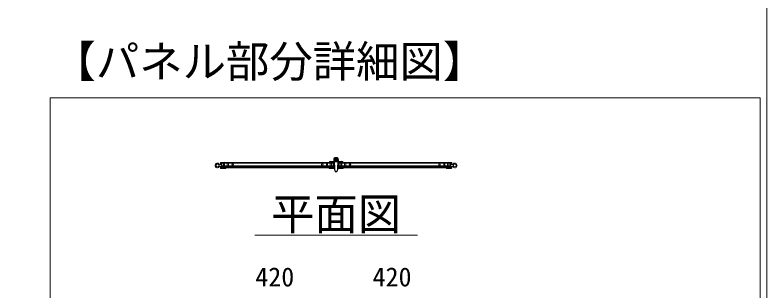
# Model space of a CAD drawing. Units: millimetres, scale not verified. Extents: x 14020 to 34145, y -14438 to 14438.
# Drawn here: x 31371 to 34145, y -6714 to -5696 of the extents above; entities that cross this region are included whole.
import ezdxf
from ezdxf.enums import TextEntityAlignment as Align

# ---------------------------------------------------------------- set-up
doc = ezdxf.new("R2010")
doc.units = ezdxf.units.MM
doc.header["$LTSCALE"] = 38
doc.linetypes.add('DASHED1', pattern=[1.8, 1.2, -0.6])
for name, color, linetype, lineweight in [('0-6_ﾎﾞﾙﾄ類', 2, 'Continuous', 18), ('0-A_図面枠', 7, 'Continuous', 18), ('0-B_寸法', 3, 'Continuous', 18), ('1-6_標準ﾊﾟﾈﾙ', 7, 'Continuous', 18), ('1-8_文字', 7, 'Continuous', 18)]:
    doc.layers.add(name, color=color, linetype=linetype, lineweight=lineweight)
doc.styles.add('ＭＳ ゴシック', font='')
doc.styles.get('ＭＳ ゴシック').set_extended_font_data('MS Gothic')

msp = doc.modelspace()

# ---------------------------------------------------------------- linework, layer by layer
at = {"layer": '0-6_ﾎﾞﾙﾄ類'}
for p, q in [((32552.42, -6234.28), (32549.53, -6229.28)), ((32558.2, -6234.28), (32552.42, -6234.28)), ((32558.2, -6224.27), (32561.08, -6229.28)), ((32561.08, -6229.28), (32558.2, -6234.28))]:
    msp.add_line(p, q, dxfattribs=at)
msp.add_lwpolyline([(32549.53, -6229.28), (32552.42, -6224.27), (32558.2, -6224.27)], dxfattribs=at)
for radius in [4.9, 3, 2.45]:
    msp.add_circle((32555.3, -6229.28), radius, dxfattribs=at)
at = {"layer": '0-A_図面枠'}
for points in [[(14019.8, -562.5), (34144.8, -562.5), (34144.8, -14437.5), (14019.8, -14437.5)], [(31500, -6001.18), (34119.93, -6001.18), (34119.93, -10185.82), (31500, -10185.82)]]:
    msp.add_lwpolyline(points, close=True, dxfattribs=at)
at = {"layer": '0-B_寸法'}
msp.add_line((32255.3, -6507.42), (32855.3, -6507.42), dxfattribs=at)
at = {"layer": '1-6_標準ﾊﾟﾈﾙ'}
for p, q in [((32128.95, -6240.27), (32128.95, -6246.53)), ((32158.45, -6239.77), (32129.45, -6239.77)), ((32130.45, -6245.52), (32130.45, -6241.53)), ((32130.45, -6241.53), (32132.95, -6241.53)), ((32132.95, -6259.52), (32132.95, -6241.53)), ((32133.95, -6241.27), (32133.95, -6253.57)), ((32133.95, -6241.27), (32158.95, -6241.27)), ((32158.95, -6241.27), (32158.95, -6240.27)), ((32518.95, -6241.27), (32518.95, -6240.27)), ((32543.95, -6241.27), (32518.95, -6241.27)), ((32519.45, -6239.77), (32548.45, -6239.77)), ((32549.82, -6235.78), (32530.3, -6235.78)), ((32530.3, -6235.78), (32530.3, -6237.77)), ((32555.3, -6237.77), (32530.3, -6237.77)), ((32543.95, -6241.27), (32543.95, -6253.57)), ((32548.35, -6222.48), (32546.62, -6224.93)), ((32546.75, -6225.62), (32547.42, -6226.1)), ((32546.8, -6229.28), (32546.8, -6235.78)), ((32548.3, -6234.1), (32548.3, -6235.78)), ((32548.95, -6240.27), (32548.95, -6246.53)), ((32549.75, -6222.85), (32549.05, -6222.35)), ((32555.3, -6237.77), (32580.3, -6237.77)), ((32560.77, -6235.78), (32580.3, -6235.78)), ((32561.65, -6240.27), (32561.65, -6246.53)), ((32591.15, -6239.77), (32562.15, -6239.77)), ((32562.3, -6234.1), (32562.3, -6235.78)), ((32563.8, -6229.28), (32563.8, -6235.78)), ((32566.65, -6241.27), (32566.65, -6253.57)), ((32566.65, -6241.27), (32591.65, -6241.27)), ((32569.3, -6235.78), (32569.3, -6237.77)), ((32580.3, -6235.78), (32580.3, -6237.77)), ((32591.65, -6241.27), (32591.65, -6240.27)), ((32951.65, -6241.27), (32951.65, -6240.27)), ((32976.65, -6241.27), (32951.65, -6241.27)), ((32952.15, -6239.77), (32981.15, -6239.77)), ((32976.65, -6241.27), (32976.65, -6253.57)), ((32977.65, -6259.52), (32977.65, -6241.53)), ((32980.15, -6241.53), (32977.65, -6241.53)), ((32980.15, -6245.52), (32980.15, -6241.53)), ((32981.65, -6240.27), (32981.65, -6246.53)), ((32128.45, -6247.53), (32126.7, -6247.53)), ((32128.45, -6253.52), (32126.7, -6253.52)), ((32129.95, -6246.53), (32128.95, -6246.53)), ((32128.95, -6254.53), (32128.95, -6260.77)), ((32129.95, -6254.53), (32128.95, -6254.53)), ((32129.45, -6261.28), (32147.2, -6261.28)), ((32133.95, -6242.47), (32543.95, -6242.47)), ((32133.95, -6252.38), (32543.95, -6252.38)), ((32133.95, -6253.57), (32163.95, -6253.57)), ((32133.95, -6255.07), (32133.95, -6259.78)), ((32133.95, -6255.07), (32150.95, -6255.07)), ((32136.85, -6255.58), (32133.95, -6258.45)), ((32133.95, -6258.58), (32543.95, -6258.58)), ((32133.95, -6259.78), (32148.7, -6259.78)), ((32141.33, -6255.58), (32138.33, -6258.58)), ((32145.83, -6255.58), (32142.83, -6258.58)), ((32150.33, -6255.58), (32147.33, -6258.58)), ((32150.95, -6255.07), (32151.45, -6254.57)), ((32154.8, -6255.58), (32151.8, -6258.58)), ((32159.3, -6255.58), (32156.3, -6258.58)), ((32163.78, -6255.58), (32160.78, -6258.58)), ((32160.95, -6255.07), (32163.95, -6255.07)), ((32163.95, -6253.57), (32163.95, -6255.07)), ((32168.28, -6255.58), (32165.28, -6258.58)), ((32172.78, -6255.58), (32169.78, -6258.58)), ((32177.25, -6255.58), (32174.25, -6258.58)), ((32181.75, -6255.58), (32178.75, -6258.58)), ((32186.22, -6255.58), (32183.22, -6258.58)), ((32190.73, -6255.58), (32187.72, -6258.58)), ((32195.23, -6255.58), (32192.23, -6258.58)), ((32199.7, -6255.58), (32196.7, -6258.58)), ((32204.2, -6255.58), (32201.2, -6258.58)), ((32208.7, -6255.58), (32205.7, -6258.58)), ((32213.17, -6255.58), (32210.17, -6258.58)), ((32217.67, -6255.58), (32214.67, -6258.58)), ((32222.15, -6255.58), (32219.15, -6258.58)), ((32226.65, -6255.58), (32223.65, -6258.58)), ((32231.15, -6255.58), (32228.15, -6258.58)), ((32235.62, -6255.58), (32232.62, -6258.58)), ((32240.12, -6255.58), (32237.12, -6258.58)), ((32244.6, -6255.58), (32241.6, -6258.58)), ((32249.1, -6255.58), (32246.1, -6258.58)), ((32253.6, -6255.58), (32250.6, -6258.58)), ((32258.07, -6255.58), (32255.07, -6258.58)), ((32262.57, -6255.58), (32259.57, -6258.58)), ((32267.05, -6255.58), (32264.05, -6258.58)), ((32271.55, -6255.58), (32268.55, -6258.58)), ((32276.05, -6255.58), (32273.05, -6258.58)), ((32280.52, -6255.58), (32277.52, -6258.58)), ((32285.02, -6255.58), (32282.02, -6258.58)), ((32289.5, -6255.58), (32286.5, -6258.58)), ((32294, -6255.58), (32291, -6258.58)), ((32298.5, -6255.58), (32295.5, -6258.58)), ((32302.98, -6255.58), (32299.98, -6258.58)), ((32307.47, -6255.58), (32304.47, -6258.58)), ((32311.95, -6255.58), (32308.95, -6258.58)), ((32316.45, -6255.58), (32313.45, -6258.58)), ((32320.95, -6255.58), (32317.95, -6258.58)), ((32325.43, -6255.58), (32322.43, -6258.58)), ((32329.93, -6255.58), (32326.93, -6258.58)), ((32334.4, -6255.58), (32331.4, -6258.58)), ((32338.9, -6255.58), (32335.9, -6258.58)), ((32343.4, -6255.58), (32340.4, -6258.58)), ((32347.88, -6255.58), (32344.88, -6258.58)), ((32352.38, -6255.58), (32349.38, -6258.58)), ((32356.85, -6255.58), (32353.85, -6258.58)), ((32361.35, -6255.58), (32358.35, -6258.58)), ((32365.85, -6255.58), (32362.85, -6258.58)), ((32370.33, -6255.58), (32367.33, -6258.58)), ((32374.83, -6255.58), (32371.83, -6258.58)), ((32379.3, -6255.58), (32376.3, -6258.58)), ((32383.8, -6255.58), (32380.8, -6258.58)), ((32388.3, -6255.58), (32385.3, -6258.58)), ((32392.78, -6255.58), (32389.78, -6258.58)), ((32397.28, -6255.58), (32394.28, -6258.58)), ((32401.78, -6255.58), (32398.78, -6258.58)), ((32406.25, -6255.58), (32403.25, -6258.58)), ((32410.75, -6255.58), (32407.75, -6258.58)), ((32415.22, -6255.58), (32412.22, -6258.58)), ((32419.72, -6255.58), (32416.72, -6258.58)), ((32424.22, -6255.58), (32421.22, -6258.58)), ((32428.7, -6255.58), (32425.7, -6258.58)), ((32433.2, -6255.58), (32430.2, -6258.58)), ((32437.67, -6255.58), (32434.67, -6258.58)), ((32442.17, -6255.58), (32439.17, -6258.58)), ((32446.67, -6255.58), (32443.67, -6258.58)), ((32451.15, -6255.58), (32448.15, -6258.58)), ((32455.65, -6255.58), (32452.65, -6258.58)), ((32460.12, -6255.58), (32457.12, -6258.58)), ((32464.62, -6255.58), (32461.62, -6258.58)), ((32469.12, -6255.58), (32466.12, -6258.58)), ((32473.6, -6255.58), (32470.6, -6258.58)), ((32478.1, -6255.58), (32475.1, -6258.58)), ((32482.57, -6255.58), (32479.57, -6258.58)), ((32487.07, -6255.58), (32484.07, -6258.58)), ((32491.57, -6255.58), (32488.57, -6258.58)), ((32496.05, -6255.58), (32493.05, -6258.58)), ((32500.55, -6255.58), (32497.55, -6258.58)), ((32505.03, -6255.58), (32502.03, -6258.58)), ((32509.52, -6255.58), (32506.53, -6258.58)), ((32514.02, -6255.58), (32511.02, -6258.58)), ((32543.95, -6253.57), (32513.95, -6253.57)), ((32513.95, -6253.57), (32513.95, -6255.07)), ((32516.95, -6255.07), (32513.95, -6255.07)), ((32518.5, -6255.58), (32515.5, -6258.58)), ((32523, -6255.58), (32520, -6258.58)), ((32527.48, -6255.58), (32524.48, -6258.58)), ((32526.95, -6255.07), (32526.45, -6254.57)), ((32543.95, -6255.07), (32526.95, -6255.07)), ((32531.98, -6255.58), (32528.98, -6258.58)), ((32543.95, -6259.78), (32529.2, -6259.78)), ((32548.45, -6261.28), (32530.7, -6261.28)), ((32536.48, -6255.58), (32533.48, -6258.58)), ((32540.95, -6255.58), (32537.95, -6258.58)), ((32543.95, -6257.08), (32542.45, -6258.58)), ((32543.95, -6255.07), (32543.95, -6259.78)), ((32544.95, -6258.52), (32544.95, -6242.52)), ((32545.45, -6242.02), (32546.95, -6242.02)), ((32546.95, -6259.03), (32545.45, -6259.03)), ((32547.45, -6242.52), (32547.45, -6247.62)), ((32547.45, -6251.78), (32547.45, -6258.52)), ((32547.95, -6246.53), (32548.95, -6246.53)), ((32547.95, -6254.53), (32548.95, -6254.53)), ((32548.92, -6249.9), (32549.1, -6250)), ((32548.95, -6254.53), (32548.95, -6260.77)), ((32549.48, -6265.48), (32549.45, -6251.78)), ((32550.38, -6251.78), (32550.47, -6265.68)), ((32560.15, -6265.68), (32560.25, -6251.78)), ((32561.15, -6251.78), (32561.15, -6265.48)), ((32561.5, -6250), (32561.7, -6249.9)), ((32562.65, -6246.53), (32561.65, -6246.53)), ((32561.65, -6254.53), (32561.65, -6260.77)), ((32562.65, -6254.53), (32561.65, -6254.53)), ((32562.15, -6261.28), (32579.9, -6261.28)), ((32563.15, -6247.62), (32563.15, -6242.52)), ((32563.15, -6258.52), (32563.15, -6251.78)), ((32563.65, -6242.02), (32565.15, -6242.02)), ((32565.15, -6259.03), (32563.65, -6259.03)), ((32565.65, -6242.52), (32565.65, -6258.52)), ((32976.65, -6242.47), (32566.65, -6242.47)), ((32976.65, -6252.38), (32566.65, -6252.38)), ((32566.65, -6253.57), (32596.65, -6253.57)), ((32566.65, -6255.07), (32566.65, -6259.78)), ((32566.65, -6255.07), (32583.65, -6255.07)), ((32567.08, -6255.58), (32566.65, -6256)), ((32976.65, -6258.58), (32566.65, -6258.58)), ((32566.65, -6259.78), (32581.4, -6259.78)), ((32571.58, -6255.58), (32568.58, -6258.58)), ((32576.08, -6255.58), (32573.08, -6258.58)), ((32580.55, -6255.58), (32577.55, -6258.58)), ((32585.05, -6255.58), (32582.05, -6258.58)), ((32583.65, -6255.07), (32584.15, -6254.57)), ((32589.53, -6255.58), (32586.53, -6258.58)), ((32594.03, -6255.58), (32591.03, -6258.58)), ((32593.65, -6255.07), (32596.65, -6255.07)), ((32598.53, -6255.58), (32595.53, -6258.58)), ((32596.65, -6253.57), (32596.65, -6255.07)), ((32603, -6255.58), (32600, -6258.58)), ((32607.5, -6255.58), (32604.5, -6258.58)), ((32611.98, -6255.58), (32608.98, -6258.58)), ((32616.48, -6255.58), (32613.48, -6258.58)), ((32620.98, -6255.58), (32617.98, -6258.58)), ((32625.45, -6255.58), (32622.45, -6258.58)), ((32629.95, -6255.58), (32626.95, -6258.58)), ((32634.42, -6255.58), (32631.42, -6258.58)), ((32638.92, -6255.58), (32635.92, -6258.58)), ((32643.42, -6255.58), (32640.42, -6258.58)), ((32647.9, -6255.58), (32644.9, -6258.58)), ((32652.4, -6255.58), (32649.4, -6258.58)), ((32656.9, -6255.58), (32653.9, -6258.58)), ((32661.38, -6255.58), (32658.38, -6258.58)), ((32665.88, -6255.58), (32662.88, -6258.58)), ((32670.35, -6255.58), (32667.35, -6258.58)), ((32674.85, -6255.58), (32671.85, -6258.58)), ((32679.35, -6255.58), (32676.35, -6258.58)), ((32683.82, -6255.58), (32680.82, -6258.58)), ((32688.33, -6255.58), (32685.32, -6258.58)), ((32692.8, -6255.58), (32689.8, -6258.58)), ((32697.3, -6255.58), (32694.3, -6258.58)), ((32701.8, -6255.58), (32698.8, -6258.58)), ((32706.27, -6255.58), (32703.27, -6258.58)), ((32710.77, -6255.58), (32707.77, -6258.58)), ((32715.25, -6255.58), (32712.25, -6258.58)), ((32719.75, -6255.58), (32716.75, -6258.58)), ((32724.25, -6255.58), (32721.25, -6258.58)), ((32728.72, -6255.58), (32725.72, -6258.58)), ((32733.22, -6255.58), (32730.22, -6258.58)), ((32737.7, -6255.58), (32734.7, -6258.58)), ((32742.2, -6255.58), (32739.2, -6258.58)), ((32746.7, -6255.58), (32743.7, -6258.58)), ((32751.18, -6255.58), (32748.18, -6258.58)), ((32755.67, -6255.58), (32752.68, -6258.58)), ((32760.15, -6255.58), (32757.15, -6258.58)), ((32764.65, -6255.58), (32761.65, -6258.58)), ((32769.15, -6255.58), (32766.15, -6258.58)), ((32773.62, -6255.58), (32770.62, -6258.58)), ((32778.12, -6255.58), (32775.12, -6258.58)), ((32782.6, -6255.58), (32779.6, -6258.58)), ((32787.1, -6255.58), (32784.1, -6258.58)), ((32791.6, -6255.58), (32788.6, -6258.58)), ((32796.08, -6255.58), (32793.08, -6258.58)), ((32800.58, -6255.58), (32797.58, -6258.58)), ((32805.05, -6255.58), (32802.05, -6258.58)), ((32809.55, -6255.58), (32806.55, -6258.58)), ((32814.05, -6255.58), (32811.05, -6258.58)), ((32818.53, -6255.58), (32815.53, -6258.58)), ((32823.03, -6255.58), (32820.03, -6258.58)), ((32827.53, -6255.58), (32824.53, -6258.58)), ((32832, -6255.58), (32829, -6258.58)), ((32836.5, -6255.58), (32833.5, -6258.58)), ((32840.97, -6255.58), (32837.97, -6258.58)), ((32845.47, -6255.58), (32842.47, -6258.58)), ((32849.97, -6255.58), (32846.97, -6258.58)), ((32854.45, -6255.58), (32851.45, -6258.58)), ((32858.95, -6255.58), (32855.95, -6258.58)), ((32863.43, -6255.58), (32860.43, -6258.58)), ((32867.93, -6255.58), (32864.93, -6258.58)), ((32872.43, -6255.58), (32869.43, -6258.58)), ((32876.9, -6255.58), (32873.9, -6258.58)), ((32881.4, -6255.58), (32878.4, -6258.58)), ((32885.88, -6255.58), (32882.88, -6258.58)), ((32890.38, -6255.58), (32887.38, -6258.58)), ((32894.88, -6255.58), (32891.88, -6258.58)), ((32899.35, -6255.58), (32896.35, -6258.58)), ((32903.85, -6255.58), (32900.85, -6258.58)), ((32908.32, -6255.58), (32905.32, -6258.58)), ((32912.82, -6255.58), (32909.82, -6258.58)), ((32917.32, -6255.58), (32914.32, -6258.58)), ((32921.8, -6255.58), (32918.8, -6258.58)), ((32926.3, -6255.58), (32923.3, -6258.58)), ((32930.77, -6255.58), (32927.77, -6258.58)), ((32935.27, -6255.58), (32932.27, -6258.58)), ((32939.77, -6255.58), (32936.77, -6258.58)), ((32944.25, -6255.58), (32941.25, -6258.58)), ((32948.75, -6255.58), (32945.75, -6258.58)), ((32976.65, -6253.57), (32946.65, -6253.57)), ((32946.65, -6253.57), (32946.65, -6255.07)), ((32949.65, -6255.07), (32946.65, -6255.07)), ((32953.23, -6255.58), (32950.23, -6258.58)), ((32957.73, -6255.58), (32954.73, -6258.58)), ((32959.65, -6255.07), (32959.15, -6254.57)), ((32962.22, -6255.58), (32959.23, -6258.58)), ((32976.65, -6255.07), (32959.65, -6255.07)), ((32976.65, -6259.78), (32961.9, -6259.78)), ((32981.15, -6261.28), (32963.4, -6261.28)), ((32966.7, -6255.58), (32963.7, -6258.58)), ((32971.2, -6255.58), (32968.2, -6258.58)), ((32975.68, -6255.58), (32972.68, -6258.58)), ((32976.65, -6255.07), (32976.65, -6259.78)), ((32980.65, -6246.53), (32981.65, -6246.53)), ((32980.65, -6254.53), (32981.65, -6254.53)), ((32981.65, -6254.53), (32981.65, -6260.77)), ((32982.15, -6247.53), (32983.93, -6247.53)), ((32982.15, -6253.52), (32983.93, -6253.52))]:
    msp.add_line(p, q, dxfattribs=at)
at = {"layer": '1-6_標準ﾊﾟﾈﾙ', "linetype": 'DASHED1'}
for p, q in [((32139.85, -6239.77), (32139.85, -6241.27)), ((32139.85, -6241.27), (32139.85, -6253.57)), ((32144.05, -6239.77), (32144.05, -6241.27)), ((32144.05, -6241.27), (32144.05, -6253.57)), ((32153.85, -6241.27), (32153.85, -6253.57)), ((32158.05, -6241.27), (32158.05, -6253.57)), ((32519.85, -6241.27), (32519.85, -6253.57)), ((32524.05, -6241.27), (32524.05, -6253.57)), ((32533.85, -6239.77), (32533.85, -6241.27)), ((32533.85, -6241.27), (32533.85, -6253.57)), ((32538.05, -6239.77), (32538.05, -6241.27)), ((32538.05, -6241.27), (32538.05, -6253.57)), ((32572.55, -6239.77), (32572.55, -6241.27)), ((32572.55, -6241.27), (32572.55, -6253.57)), ((32576.75, -6239.77), (32576.75, -6241.27)), ((32576.75, -6241.27), (32576.75, -6253.57)), ((32586.55, -6241.27), (32586.55, -6253.57)), ((32590.75, -6241.27), (32590.75, -6253.57)), ((32952.55, -6241.27), (32952.55, -6253.57)), ((32956.75, -6241.27), (32956.75, -6253.57)), ((32966.55, -6239.77), (32966.55, -6241.27)), ((32966.55, -6241.27), (32966.55, -6253.57)), ((32970.75, -6239.77), (32970.75, -6241.27)), ((32970.75, -6241.27), (32970.75, -6253.57)), ((32153.85, -6253.57), (32153.85, -6254.57)), ((32158.05, -6253.57), (32158.05, -6254.57)), ((32519.85, -6253.57), (32519.85, -6254.57)), ((32524.05, -6253.57), (32524.05, -6254.57)), ((32586.55, -6253.57), (32586.55, -6254.57)), ((32590.75, -6253.57), (32590.75, -6254.57)), ((32952.55, -6253.57), (32952.55, -6254.57)), ((32956.75, -6253.57), (32956.75, -6254.57))]:
    msp.add_line(p, q, dxfattribs=at)
at = {"layer": '1-6_標準ﾊﾟﾈﾙ'}
for points in [[(32129.95, -6254.53), (32129.95, -6259.78), (32132.95, -6259.78), (32132.95, -6241.27), (32129.95, -6241.27), (32129.95, -6246.53)], [(32547.95, -6254.53), (32547.95, -6259.78), (32544.95, -6259.78), (32544.95, -6241.27), (32547.95, -6241.27), (32547.95, -6246.53)], [(32562.65, -6254.53), (32562.65, -6259.78), (32565.65, -6259.78), (32565.65, -6241.27), (32562.65, -6241.27), (32562.65, -6246.53)], [(32980.65, -6254.53), (32980.65, -6259.78), (32977.65, -6259.78), (32977.65, -6241.27), (32980.65, -6241.27), (32980.65, -6246.53)], [(32130.45, -6255.52), (32130.45, -6259.52), (32132.95, -6259.52)], [(32160.95, -6255.07), (32160.45, -6254.57), (32151.45, -6254.57)], [(32516.95, -6255.07), (32517.45, -6254.57), (32526.45, -6254.57)], [(32593.65, -6255.07), (32593.15, -6254.57), (32584.15, -6254.57)], [(32949.65, -6255.07), (32950.15, -6254.57), (32959.15, -6254.57)], [(32980.15, -6255.52), (32980.15, -6259.52), (32977.65, -6259.52)]]:
    msp.add_lwpolyline(points, dxfattribs=at)
for points in [[(32133.95, -6259.78), (32543.95, -6259.78), (32543.95, -6240.07), (32133.95, -6240.07)], [(32133.95, -6253.57), (32543.95, -6253.57), (32543.95, -6241.27), (32133.95, -6241.27)], [(32546.3, -6237.77), (32530.3, -6237.77), (32530.3, -6239.77), (32546.3, -6239.77)], [(32580.3, -6237.77), (32564.3, -6237.77), (32564.3, -6239.77), (32580.3, -6239.77)], [(32976.65, -6259.78), (32566.65, -6259.78), (32566.65, -6240.07), (32976.65, -6240.07)], [(32976.65, -6253.57), (32566.65, -6253.57), (32566.65, -6241.27), (32976.65, -6241.27)], [(32133.95, -6258.58), (32543.95, -6258.58), (32543.95, -6255.58), (32133.95, -6255.58)], [(32976.65, -6258.58), (32566.65, -6258.58), (32566.65, -6255.58), (32976.65, -6255.58)]]:
    msp.add_lwpolyline(points, close=True, dxfattribs=at)
for centre, radius in [((32555.3, -6229.28), 8.5), ((32555.3, -6229.28), 8), ((32117.45, -6250.52), 5.5), ((32173.95, -6247.43), 3), ((32173.95, -6247.43), 3), ((32503.95, -6247.43), 3), ((32503.95, -6247.43), 3), ((32606.65, -6247.43), 3), ((32606.65, -6247.43), 3), ((32936.65, -6247.43), 3), ((32936.65, -6247.43), 3), ((32993.15, -6250.52), 5.5)]:
    msp.add_circle(centre, radius, dxfattribs=at)
for centre, radius, start, end in [((32129.45, -6240.27), 0.5, 90, 180), ((32141.95, -6247.28), 8.5, 61.928, 118.072), ((32158.45, -6240.27), 0.5, 0, 90), ((32519.45, -6240.27), 0.5, 90, 180), ((32535.95, -6243.27), 8.5, 61.928, 118.072), ((32547.05, -6225.23), 0.5, 145, 235), ((32548.75, -6222.75), 0.5, 55, 145), ((32548.45, -6240.27), 0.5, 0, 90), ((32562.15, -6240.27), 0.5, 90, 180), ((32574.65, -6243.27), 8.5, 61.928, 118.072), ((32591.15, -6240.27), 0.5, 0, 90), ((32952.15, -6240.27), 0.5, 90, 180), ((32968.65, -6247.28), 8.5, 61.928, 118.072), ((32981.15, -6240.27), 0.5, 0, 90), ((32117.45, -6250.52), 8.5, 28.437, 331.563), ((32126.7, -6245.52), 2, 208.437, 270), ((32126.7, -6255.52), 2, 90, 151.563), ((32128.45, -6245.52), 2, 270, 0), ((32128.45, -6255.52), 2, 0, 90), ((32129.45, -6260.77), 0.5, 180, 270), ((32147.2, -6259.78), 1.5, 270, 0), ((32155.95, -6247.07), 8.5, 241.928, 298.072), ((32521.95, -6247.07), 8.5, 241.928, 298.072), ((32530.7, -6259.78), 1.5, 180, 270), ((32545.45, -6242.52), 0.5, 90, 180), ((32545.45, -6258.52), 0.5, 180, 270), ((32546.95, -6242.52), 0.5, 0, 90), ((32546.95, -6258.52), 0.5, 270, 0), ((32549.95, -6247.62), 2.5, 180, 245.323), ((32548.45, -6251.78), 1, 0.323, 180), ((32548.45, -6260.77), 0.5, 270, 0), ((32548.45, -6251.78), 1.9, 0, 70.063), ((32561.48, -6265.27), 12, 181.045, 220.133), ((32561.48, -6265.27), 11, 182.206, 220.354), ((32549.15, -6265.27), 11, 319.646, 357.794), ((32549.15, -6265.27), 12, 319.867, 358.955), ((32562.15, -6251.78), 1.9, 109.937, 180), ((32562.15, -6251.78), 1, 0, 179.677), ((32562.15, -6260.77), 0.5, 180, 270), ((32560.65, -6247.62), 2.5, 294.677, 0), ((32563.65, -6242.52), 0.5, 90, 180), ((32563.65, -6258.52), 0.5, 180, 270), ((32565.15, -6242.52), 0.5, 0, 90), ((32565.15, -6258.52), 0.5, 270, 0), ((32579.9, -6259.78), 1.5, 270, 0), ((32588.65, -6247.07), 8.5, 241.928, 298.072), ((32954.65, -6247.07), 8.5, 241.928, 298.072), ((32963.4, -6259.78), 1.5, 180, 270), ((32982.15, -6245.52), 2, 180, 270), ((32982.15, -6255.52), 2, 90, 180), ((32981.15, -6260.77), 0.5, 270, 0), ((32983.93, -6245.52), 2, 270, 331.563), ((32983.93, -6255.52), 2, 28.437, 90), ((32993.15, -6250.52), 8.5, 208.437, 151.563), ((32555.3, -6270.6), 3.85, 218.458, 321.542), ((32555.3, -6270.65), 2.83, 218.097, 321.903)]:
    msp.add_arc(centre, radius, start, end, dxfattribs=at)

# ---------------------------------------------------------------- texts
at = {"layer": '0-B_寸法', "style": 'ＭＳ ゴシック'}
for p in [(32257.15, -6718.1), (32689.85, -6718.1)]:
    msp.add_text('420', height=70.38, dxfattribs=at).set_placement(p, align=Align.BOTTOM_LEFT)
at = {"layer": '1-8_文字', "style": 'ＭＳ ゴシック'}
for s, p in [('【パネル部分詳細図】', (31509.03, -5960.8)), ('平面図', (32315.3, -6523.42))]:
    msp.add_text(s, height=117.3, dxfattribs=at).set_placement(p, align=Align.BOTTOM_LEFT)

doc.saveas('drawing.dxf')
